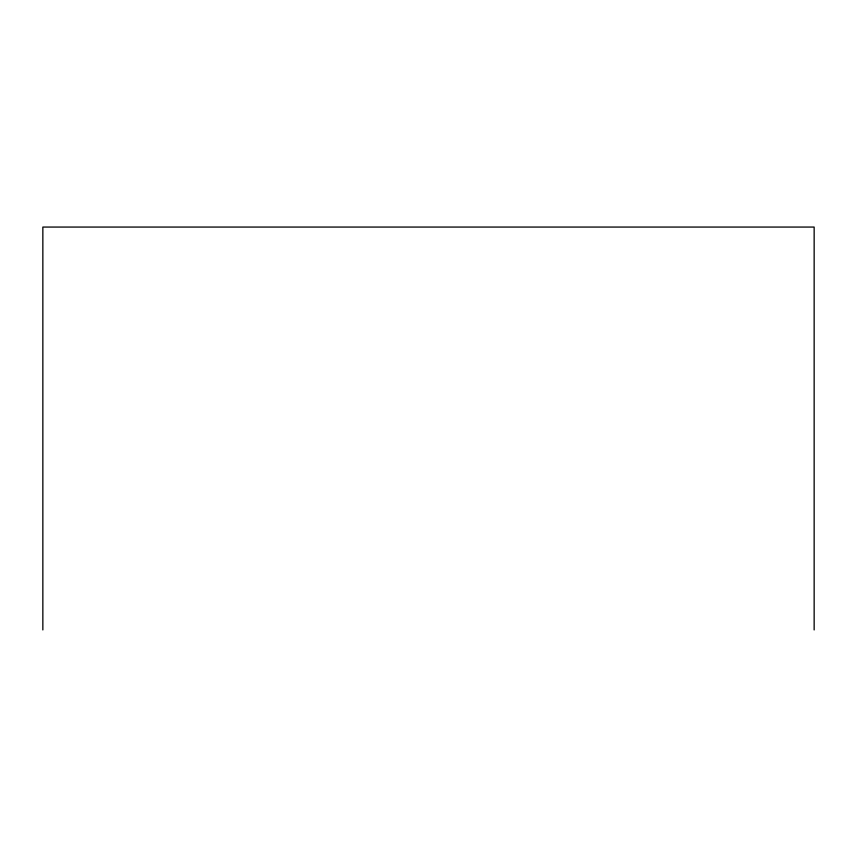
<?xml version="1.0" encoding="UTF-8"?>
<svg xmlns="http://www.w3.org/2000/svg" width="857" height="857" viewBox="0 0 857 857"><rect width="100%" height="100%" fill="white"/><g stroke="black" fill="none" stroke-linecap="round" stroke-linejoin="round"><path stroke-width="1.29" d="M814.15 629.938L814.15 227.062L42.85 227.062L42.85 629.938"/></g></svg>
